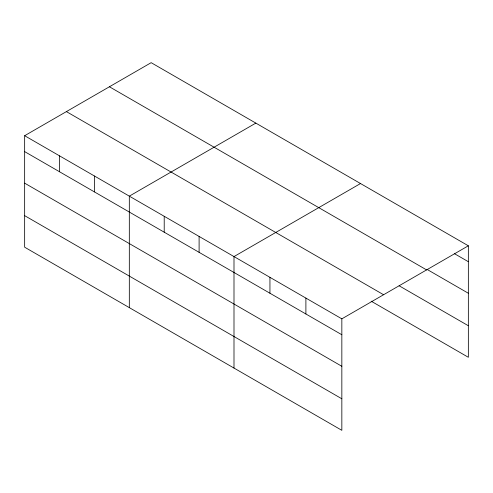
<?xml version="1.0" encoding="UTF-8"?>
<svg xmlns="http://www.w3.org/2000/svg" width="493" height="493" viewBox="0 0 493 493"><rect width="100%" height="100%" fill="white"/><g stroke="black" fill="none" stroke-linecap="round" stroke-linejoin="round"><path stroke-width="0.74" d="M341.84 366.287L341.84 318.842L24.65 135.711L24.65 247.203L341.84 430.327L341.84 366.287L24.65 183.156M371.155 301.174L468.35 357.289L468.35 245.797L151.16 62.673L24.65 135.711M255.836 123.102L129.32 196.146L129.32 307.632M360.506 183.538L233.996 256.576L233.996 368.068M341.84 318.842L468.35 245.797M454.367 253.63L468.35 261.703M427.074 269.418L468.35 293.249M109.415 86.774L426.599 269.905M399.114 285.774L468.35 325.744M66.401 111.609L383.585 294.734M24.65 151.616L341.84 334.741M24.65 215.657L341.84 398.788M305.894 298.086L305.894 313.986M269.942 277.331L269.942 293.236M199.104 236.43L199.104 252.336M164.212 216.285L164.212 232.191M94.434 176.001L94.434 191.906M59.542 155.856L59.542 171.761"/></g></svg>
